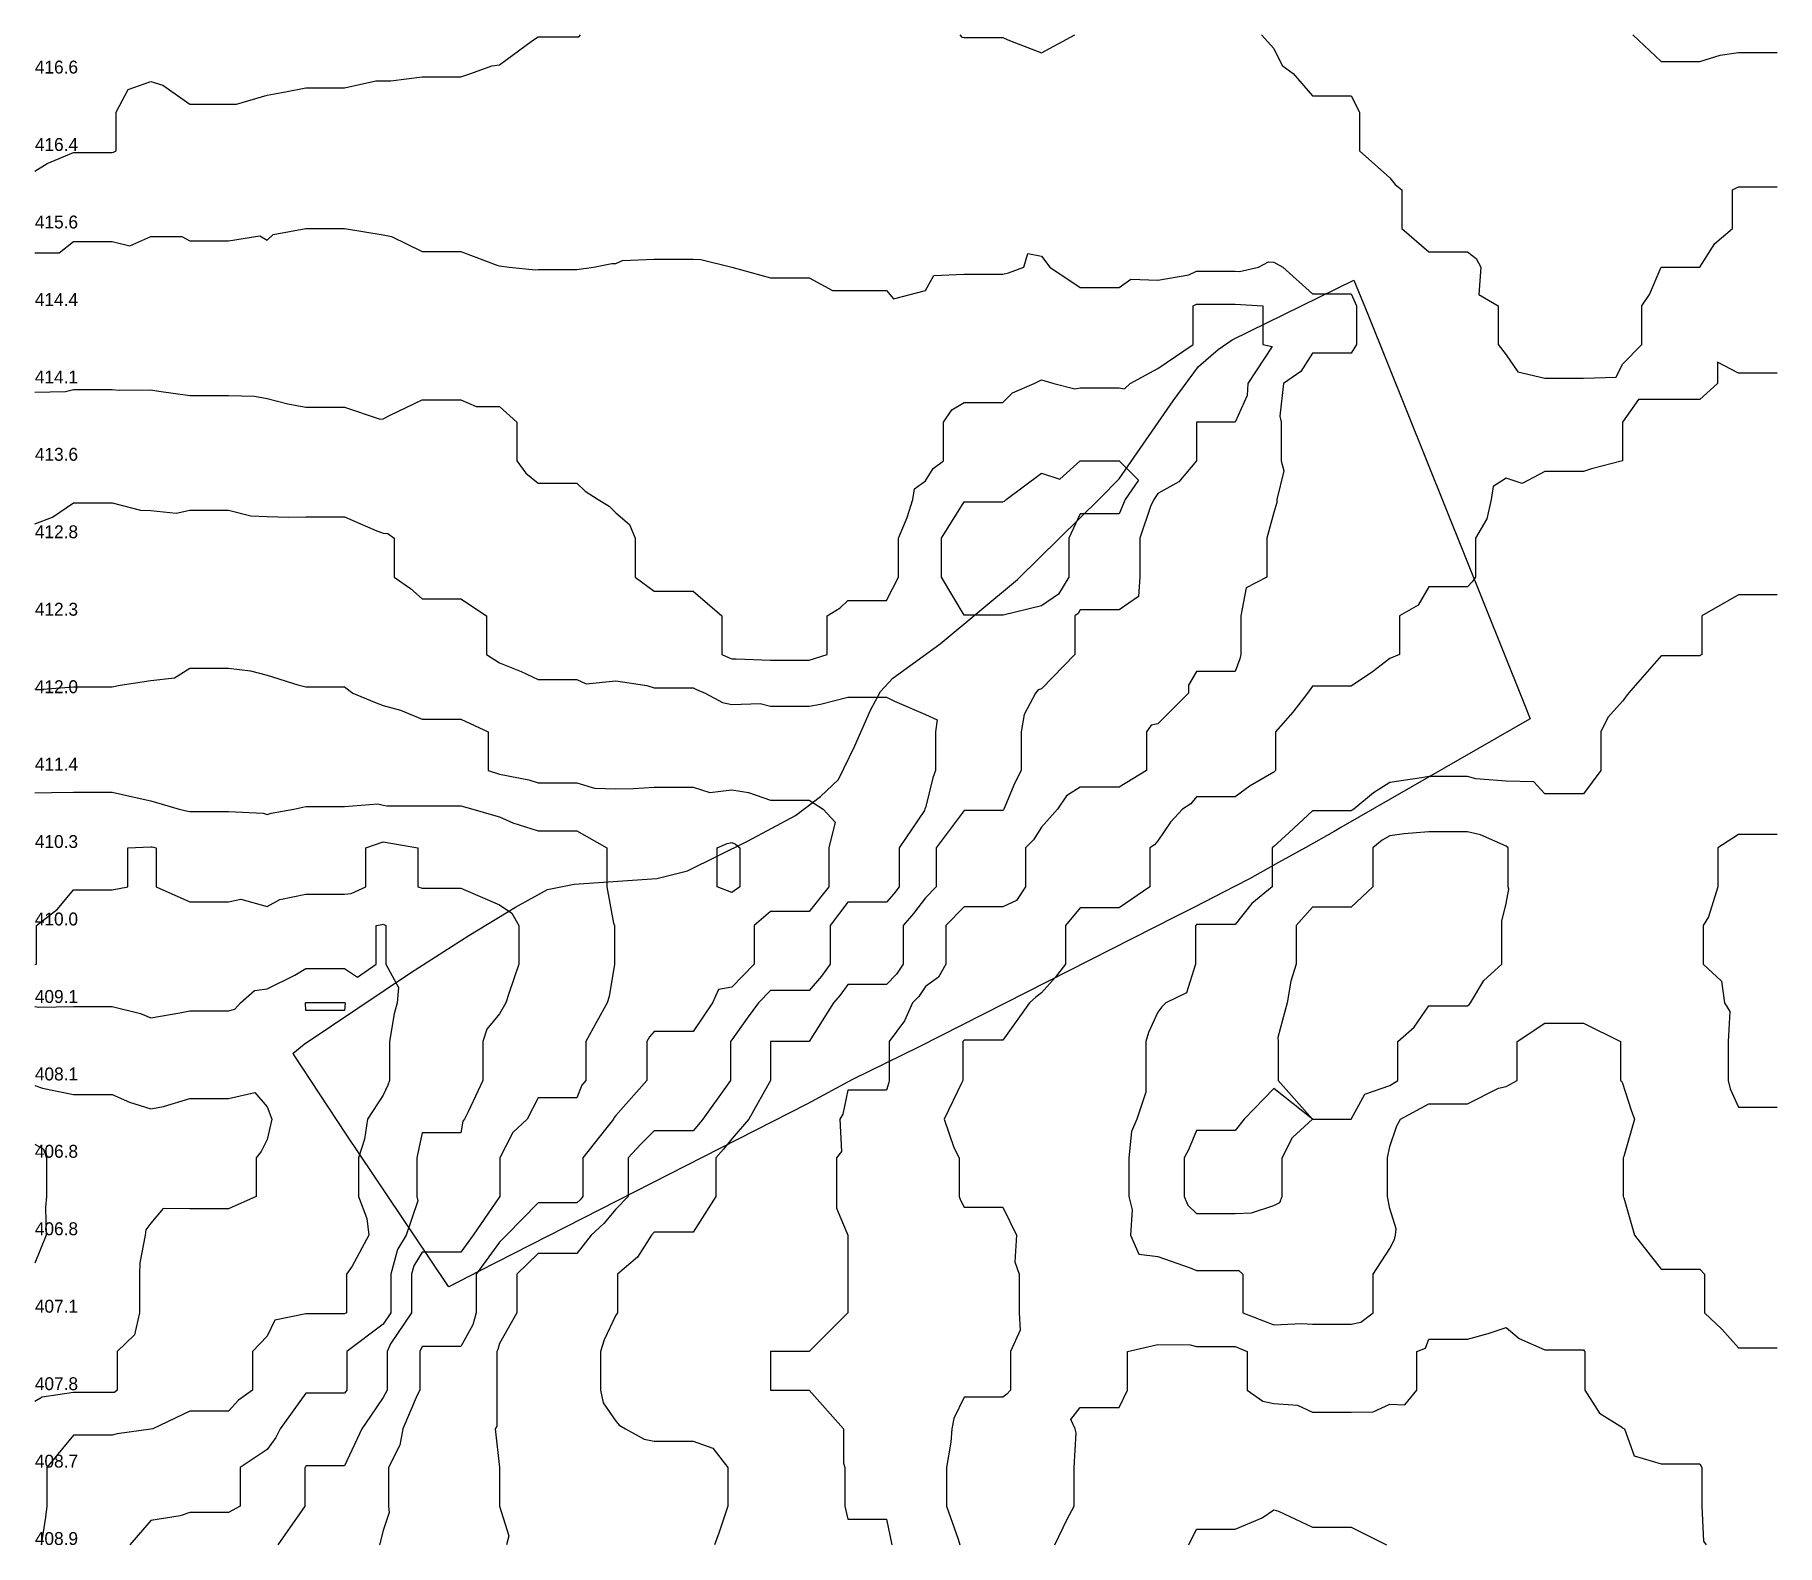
# Model space of a CAD drawing. Extents: x 0 to 135, y 0 to 117.
import ezdxf

# ---------------------------------------------------------------- set-up
doc = ezdxf.new("R2010")
doc.units = 0
for name, color, linetype in [('CONTOURS_MAJEURES', 3, 'CONTINUOUS'), ('CONTOURS_MINEURES', 8, 'CONTINUOUS'), ('PARCELLE', 4, 'CONTINUOUS'), ('POINTS_COTES', 7, 'CONTINUOUS')]:
    doc.layers.add(name, color=color, linetype=linetype)

msp = doc.modelspace()

# ---------------------------------------------------------------- linework, layer by layer
at = {"layer": 'CONTOURS_MAJEURES'}
for points in [[(0, 100.109), (1.891, 100.109), (2.996, 101.001), (5.001, 101.001), (6.003, 101.001), (7.358, 100.645), (8.999, 101.38), (11.383, 101.38), (12.005, 101.054), (12.951, 101.054), (15.001, 101.054), (17.435, 101.438), (17.997, 101.101), (18.472, 101.527), (21.004, 102), (23.999, 102), (26.995, 101.5), (27.628, 101.369), (30.002, 100.218), (31.216, 100.218), (32.998, 100.218), (35.874, 99.134), (36.004, 99.104), (36.753, 99.004), (38.781, 98.784), (39, 98.812), (39.191, 98.812), (41.996, 98.812), (43.285, 99.004), (44.716, 99.289), (45.003, 99.289), (45.524, 99.525), (47.998, 99.628), (50.379, 99.628), (51.005, 99.628), (51.604, 99.603), (54.001, 99.004), (56.997, 98.184), (57.817, 98.184), (60.003, 98.184), (61.801, 97.2), (62.999, 97.2), (64.198, 97.2), (65.995, 97.2), (66.542, 96.544), (69.002, 97.2), (69.659, 98.344), (71.998, 98.464), (72.537, 98.464), (75.004, 98.464), (75.432, 98.575), (76.617, 99.004), (76.943, 100.061), (78, 99.86), (78.642, 99.004), (80.996, 97.429), (82.427, 97.429), (84.002, 97.429), (84.931, 98.072), (86.998, 97.988), (89.413, 98.413), (90.005, 98.696), (92.693, 98.696), (93.001, 98.696), (93.327, 98.676), (94.798, 99.004), (95.597, 99.403), (95.997, 99.397), (96.704, 99.004), (99.003, 96.947), (99.949, 96.947), (101.999, 96.947), (102.398, 95.997), (102.398, 93.401), (102.398, 93.002), (101.999, 92.346), (99.657, 92.346), (99.003, 92.346), (98.086, 90.912), (96.735, 89.995), (96.468, 87.469), (96.569, 86.999), (96.569, 84.574), (96.569, 84.004), (96.772, 83.228), (96.237, 80.997), (96.228, 80.767), (95.997, 79.999), (95.452, 78.001), (95.452, 77.455), (95.452, 74.995), (93.843, 74.152), (93.444, 71.999), (93.444, 69.447), (93.444, 69.003), (93.353, 68.65), (93.001, 67.667), (91.669, 67.667), (90.005, 67.667), (89.378, 66.623), (89.378, 65.997), (86.998, 63.625), (86.49, 63.509), (86.142, 63.001), (86.142, 62.142), (86.142, 59.994), (84.002, 58.703), (82.706, 58.703), (80.996, 58.703), (79.944, 58.051), (79.23, 56.999), (78, 55.621), (77.373, 54.63), (76.755, 54.003), (76.755, 52.754), (76.755, 50.997), (76.068, 49.933), (75.004, 49.437), (73.563, 49.437), (71.998, 49.437), (70.581, 48.001), (70.581, 46.584), (70.581, 45.005), (70.018, 43.986), (69.002, 43.281), (68.501, 42.5), (68.011, 41.999), (67.381, 40.618), (66.198, 39.003), (66.198, 36.199), (66.198, 35.996), (66.166, 35.826), (65.995, 35.247), (63.748, 35.247), (62.999, 35.247), (62.608, 33.391), (62.366, 33.001), (62.507, 30.497), (62.109, 30.005), (62.109, 29.111), (62.109, 26.998), (62.109, 26.108), (62.999, 24.003), (62.999, 20.996), (62.999, 18), (60.003, 15.005), (56.997, 15.005), (56.997, 11.998), (60.003, 11.998), (62.666, 9.002), (62.666, 6.33), (62.76, 5.996), (62.76, 5.756), (62.76, 3), (62.999, 2.002), (64.996, 2.002), (65.995, 2.002), (66.41, 0.004)], [(0, 44.973), (0.125, 45.005), (0.125, 45.13), (0.125, 48.001), (1.744, 49.254), (2.996, 50.757), (5.762, 50.757), (6.003, 50.757), (7.201, 50.997), (7.201, 52.801), (7.201, 54.003), (8.999, 54.103), (9.082, 54.086), (9.391, 54.003), (9.391, 51.389), (9.391, 50.997), (12.005, 49.822), (13.826, 49.822), (15.001, 49.822), (15.968, 50.03), (17.997, 49.481), (18.992, 50.006), (21.004, 50.414), (23.417, 50.414), (23.999, 50.414), (24.507, 50.489), (25.655, 50.997), (25.655, 52.658), (25.655, 54.003), (26.995, 54.47), (29.685, 54.003), (29.685, 51.313), (29.685, 50.997), (30.002, 50.9), (32.901, 50.9), (32.998, 50.9), (33.18, 50.815), (36.004, 49.602), (36.962, 48.958), (37.502, 48.001), (37.502, 46.503), (37.502, 45.005), (36.735, 42.732), (36.504, 41.999), (36.004, 41.166), (35.027, 39.977), (34.701, 39.003), (34.701, 37.7), (34.701, 35.996), (33.562, 33.562), (33.293, 33.001), (33.17, 32.829), (32.998, 31.943), (31.059, 31.943), (30.002, 31.943), (29.603, 30.005), (29.603, 27.397), (29.603, 26.998), (29.668, 26.665), (28.771, 24.003), (28.102, 22.896), (27.587, 20.996), (27.587, 18.59), (27.587, 18), (26.995, 17.114), (24.161, 15.005), (24.161, 14.843), (24.161, 11.998), (24.095, 11.903), (23.999, 11.76), (23.762, 11.76), (21.004, 11.76), (18.999, 9.002), (18.663, 8.337), (17.997, 7.388), (15.917, 5.996), (15.917, 5.08), (15.917, 3), (15.001, 2.529), (12.476, 2.529), (12.005, 2.529), (11.254, 2.251), (8.999, 1.905), (7.351, 0.004)], [(89.403, 0.004), (90.005, 1.238), (91.767, 1.238), (93.001, 1.238), (95.098, 2.101), (95.997, 2.728), (96.372, 2.626), (99.003, 1.372), (100.371, 1.372), (101.999, 1.372), (104.734, 0.004)]]:
    msp.add_lwpolyline(points, dxfattribs=at)
at = {"layer": 'CONTOURS_MINEURES'}
for points in [[(0, 106.437), (0.957, 107.042), (2.996, 107.895), (5.896, 107.895), (6.003, 107.895), (6.096, 107.909), (6.302, 108.002), (6.302, 108.302), (6.302, 110.998), (7.24, 112.762), (8.999, 113.385), (9.914, 113.089), (12.005, 111.631), (14.37, 111.631), (15.001, 111.631), (15.632, 111.631), (17.997, 112.318), (19.417, 112.584), (21.004, 112.898), (22.897, 112.898), (23.999, 112.898), (26.418, 113.425), (26.995, 113.438), (27.575, 113.425), (30.002, 113.757), (30.248, 113.757), (32.998, 113.757), (33.782, 114.004), (35.41, 114.596), (36.004, 114.683), (38.551, 116.551), (39, 116.839), (39.161, 116.839), (41.996, 116.839), (42.157, 116.839), (42.269, 117)], [(71.665, 117), (71.816, 116.818), (71.998, 116.807), (72.191, 116.807), (75.004, 116.807), (75.379, 116.626), (78, 115.617), (80.568, 117)], [(95.05, 117), (95.997, 115.943), (96.633, 114.638), (97.5, 114.004), (99.003, 112.264), (100.264, 112.264), (101.999, 112.264), (102.647, 110.998), (102.647, 108.65), (102.647, 108.002), (104.995, 105.926), (105.406, 105.407), (105.925, 104.995), (105.925, 104.068), (105.925, 102), (108.001, 100.19), (109.187, 100.19), (110.997, 100.19), (111.677, 99.682), (112.036, 99.004), (111.882, 96.882), (113.371, 95.997), (113.371, 93.632), (113.371, 93.002), (114.004, 92.2), (114.894, 90.889), (117, 90.396), (117.399, 90.396), (119.996, 90.396), (122.517, 90.48), (123.002, 91.498), (124.5, 93.002), (124.5, 94.5), (124.5, 95.997), (125.117, 96.882), (125.998, 99.004), (129.005, 99.004), (130.174, 100.831), (131.527, 102), (131.527, 104.522), (131.527, 104.995), (132, 105.227), (134.766, 105.227), (134.996, 105.227)], [(123.812, 117), (125.998, 114.926), (126.923, 114.926), (129.005, 114.926), (130.591, 115.414), (132, 115.638), (133.634, 115.638), (134.996, 115.638)], [(0, 100.109), (1.891, 100.109), (2.996, 101.001), (5.001, 101.001), (6.003, 101.001), (7.358, 100.645), (8.999, 101.38), (11.383, 101.38), (12.005, 101.054), (12.951, 101.054), (15.001, 101.054), (17.435, 101.438), (17.997, 101.101), (18.472, 101.527), (21.004, 102), (23.999, 102), (26.995, 101.5), (27.628, 101.369), (30.002, 100.218), (31.216, 100.218), (32.998, 100.218), (35.874, 99.134), (36.004, 99.104), (36.753, 99.004), (38.781, 98.784), (39, 98.812), (39.191, 98.812), (41.996, 98.812), (43.285, 99.004), (44.716, 99.289), (45.003, 99.289), (45.524, 99.525), (47.998, 99.628), (50.379, 99.628), (51.005, 99.628), (51.604, 99.603), (54.001, 99.004), (56.997, 98.184), (57.817, 98.184), (60.003, 98.184), (61.801, 97.2), (62.999, 97.2), (64.198, 97.2), (65.995, 97.2), (66.542, 96.544), (69.002, 97.2), (69.659, 98.344), (71.998, 98.464), (72.537, 98.464), (75.004, 98.464), (75.432, 98.575), (76.617, 99.004), (76.943, 100.061), (78, 99.86), (78.642, 99.004), (80.996, 97.429), (82.427, 97.429), (84.002, 97.429), (84.931, 98.072), (86.998, 97.988), (89.413, 98.413), (90.005, 98.696), (92.693, 98.696), (93.001, 98.696), (93.327, 98.676), (94.798, 99.004), (95.597, 99.403), (95.997, 99.397), (96.704, 99.004), (99.003, 96.947), (99.949, 96.947), (101.999, 96.947), (102.398, 95.997), (102.398, 93.401), (102.398, 93.002), (101.999, 92.346), (99.657, 92.346), (99.003, 92.346), (98.086, 90.912), (96.735, 89.995), (96.468, 87.469), (96.569, 86.999), (96.569, 84.574), (96.569, 84.004), (96.772, 83.228), (96.237, 80.997), (96.228, 80.767), (95.997, 79.999), (95.452, 78.001), (95.452, 77.455), (95.452, 74.995), (93.843, 74.152), (93.444, 71.999), (93.444, 69.447), (93.444, 69.003), (93.353, 68.65), (93.001, 67.667), (91.669, 67.667), (90.005, 67.667), (89.378, 66.623), (89.378, 65.997), (86.998, 63.625), (86.49, 63.509), (86.142, 63.001), (86.142, 62.142), (86.142, 59.994), (84.002, 58.703), (82.706, 58.703), (80.996, 58.703), (79.944, 58.051), (79.23, 56.999), (78, 55.621), (77.373, 54.63), (76.755, 54.003), (76.755, 52.754), (76.755, 50.997), (76.068, 49.933), (75.004, 49.437), (73.563, 49.437), (71.998, 49.437), (70.581, 48.001), (70.581, 46.584), (70.581, 45.005), (70.018, 43.986), (69.002, 43.281), (68.501, 42.5), (68.011, 41.999), (67.381, 40.618), (66.198, 39.003), (66.198, 36.199), (66.198, 35.996), (66.166, 35.826), (65.995, 35.247), (63.748, 35.247), (62.999, 35.247), (62.608, 33.391), (62.366, 33.001), (62.507, 30.497), (62.109, 30.005), (62.109, 29.111), (62.109, 26.998), (62.109, 26.108), (62.999, 24.003), (62.999, 20.996), (62.999, 18), (60.003, 15.005), (56.997, 15.005), (56.997, 11.998), (60.003, 11.998), (62.666, 9.002), (62.666, 6.33), (62.76, 5.996), (62.76, 5.756), (62.76, 3), (62.999, 2.002), (64.996, 2.002), (65.995, 2.002), (66.41, 0.004)], [(0, 89.323), (2.372, 89.371), (2.996, 89.512), (3.481, 89.512), (6.003, 89.512), (6.538, 89.46), (8.999, 89.505), (9.614, 89.382), (12.005, 89.055), (12.945, 89.055), (15.001, 89.055), (17.018, 89.016), (17.997, 88.838), (19.594, 88.404), (21.004, 88.152), (22.156, 88.152), (23.999, 88.152), (26.765, 87.23), (26.995, 87.26), (27.542, 87.544), (30.002, 88.711), (31.286, 88.711), (32.998, 88.711), (34.2, 88.198), (36.004, 88.198), (37.336, 86.999), (37.336, 85.335), (37.336, 84.004), (38.044, 83.044), (39, 82.269), (40.729, 82.269), (41.996, 82.269), (42.645, 81.646), (43.65, 80.997), (44.492, 80.488), (45.003, 79.96), (46.064, 79.062), (46.501, 78.001), (46.501, 76.498), (46.501, 74.995), (47.998, 73.888), (49.894, 73.888), (51.005, 73.888), (53.233, 71.999), (53.233, 71.231), (53.233, 69.003), (53.753, 68.755), (54.001, 68.654), (54.338, 68.666), (56.997, 68.551), (57.449, 68.551), (60.003, 68.551), (61.401, 69.003), (61.401, 70.401), (61.401, 71.999), (62.385, 72.614), (62.999, 73.168), (64.168, 73.168), (65.995, 73.168), (66.912, 74.995), (66.912, 77.085), (66.912, 78.001), (67.594, 79.595), (68.029, 80.997), (68.164, 81.834), (69.002, 82.435), (69.601, 83.402), (70.411, 84.004), (70.411, 85.413), (70.411, 86.999), (71.057, 87.94), (71.998, 88.525), (73.529, 88.525), (75.004, 88.525), (75.739, 89.26), (77.438, 89.995), (78, 90.277), (78.946, 89.995), (80.577, 89.576), (80.996, 89.65), (83.656, 89.65), (84.002, 89.65), (84.43, 89.567), (84.868, 89.995), (86.998, 91.154), (89.736, 93.002), (89.736, 93.269), (89.736, 95.997), (90.005, 96.126), (90.133, 96.126), (93.001, 96.126), (95.141, 95.997), (95.141, 93.858), (95.141, 93.002), (95.86, 92.865), (93.984, 89.995), (93.94, 89.056), (93.001, 86.999), (90.005, 86.999), (90.005, 84.004), (88.627, 82.375), (86.998, 81.455), (86.69, 80.997), (86.454, 80.452), (85.616, 78.001), (85.616, 76.382), (85.616, 74.995), (85.512, 73.485), (84.002, 72.444), (83.555, 72.444), (80.996, 72.444), (80.83, 72.165), (80.589, 71.999), (80.589, 69.41), (80.589, 69.003), (78, 66.339), (77.75, 66.247), (77.527, 65.997), (76.657, 64.344), (76.421, 63.001), (76.421, 61.417), (76.421, 59.994), (75.94, 59.058), (75.08, 56.999), (75.051, 56.952), (75.004, 56.905), (72.091, 56.905), (71.998, 56.905), (69.838, 54.003), (69.838, 51.836), (69.838, 50.997), (69.002, 50.151), (68.071, 48.928), (67.271, 48.001), (67.271, 46.277), (67.271, 45.005), (66.773, 44.228), (65.995, 43.432), (64.427, 43.432), (62.999, 43.432), (62.4, 42.6), (61.893, 41.999), (60.003, 39.003), (56.997, 39.003), (56.997, 35.996), (55.328, 33.001), (54.001, 31.481), (53.348, 30.658), (52.774, 30.005), (52.774, 28.23), (52.774, 26.998), (51.005, 24.229), (50.778, 24.229), (47.998, 24.229), (47.777, 24.003), (46.686, 22.314), (45.149, 20.996), (45.149, 20.85), (45.149, 18), (45.003, 17.801), (44.116, 15.888), (43.817, 15.005), (43.817, 13.819), (43.817, 11.998), (44.024, 11.023), (45.003, 9.602), (45.286, 9.286), (45.752, 9.002), (47.212, 8.213), (47.998, 8.046), (48.955, 8.046), (51.005, 8.046), (52.52, 7.516), (53.701, 5.996), (53.701, 3.3), (53.701, 3), (53.017, 0.988), (52.656, 0.004)], [(134.996, 90.779), (132.782, 90.779), (132, 90.779), (130.366, 91.635), (130.366, 89.995), (129.005, 88.747), (127.752, 88.747), (125.998, 88.747), (124.25, 88.747), (123.002, 86.999), (123.002, 84.004), (120.615, 83.385), (119.996, 83.162), (119.157, 83.162), (117, 83.162), (115.252, 82.25), (114.004, 82.667), (113.002, 81.999), (112.847, 80.997), (112.501, 79.499), (111.624, 78.001), (111.624, 77.375), (111.624, 74.995), (111.373, 74.62), (110.997, 74.246), (108.75, 74.246), (108.001, 74.246), (107.181, 72.816), (105.746, 71.999), (105.746, 71.25), (105.746, 69.003), (104.995, 68.677), (103.633, 67.637), (101.999, 66.527), (101.47, 66.527), (99.003, 66.527), (98.611, 65.997), (97.463, 64.536), (96.133, 63.001), (96.133, 60.131), (96.133, 59.994), (96.057, 59.934), (95.997, 59.875), (94.176, 58.819), (93.001, 57.976), (90.982, 57.976), (90.005, 57.976), (89.575, 57.427), (88.931, 56.999), (87.988, 56.012), (86.998, 54.548), (86.752, 54.249), (86.378, 54.003), (86.378, 51.619), (86.378, 50.997), (84.002, 49.356), (82.642, 49.356), (80.996, 49.356), (79.857, 48.001), (79.857, 46.144), (79.857, 45.005), (79.043, 43.958), (78, 42.786), (77.566, 42.434), (77.058, 41.999), (75.004, 39.123), (74.884, 39.123), (71.998, 39.123), (71.904, 39.003), (71.904, 36.09), (71.904, 35.996), (71.831, 35.83), (70.457, 33.001), (71.216, 30.786), (71.623, 30.005), (71.623, 27.374), (71.623, 26.998), (71.725, 26.726), (71.998, 26.181), (72.817, 26.181), (75.004, 26.181), (76.069, 24.003), (75.931, 21.927), (76.26, 20.996), (76.26, 19.257), (76.26, 18), (76.347, 16.657), (75.603, 15.005), (75.603, 14.403), (75.603, 11.998), (75.319, 11.683), (75.004, 11.453), (72.544, 11.453), (71.998, 11.453), (71.193, 9.807), (71.051, 9.002), (70.96, 7.962), (70.645, 5.996), (70.645, 4.353), (70.645, 3), (71.548, 0.454), (71.677, 0.004)], [(80.996, 79.88), (80.109, 78.001), (80.109, 75.885), (80.109, 74.995), (79.325, 73.67), (78, 72.761), (75.038, 72.033), (75.004, 72.047), (72.046, 72.047), (71.998, 72.047), (70.24, 74.995), (70.24, 76.238), (70.24, 78.001), (71.998, 80.813), (72.183, 80.813), (75.004, 80.813), (75.134, 80.867), (75.259, 80.997), (78, 83.049), (79.427, 82.572), (80.996, 84.004), (84.002, 84.004), (85.5, 82.5), (84.487, 80.997), (84.002, 79.88), (82.117, 79.88), (80.996, 79.88)], [(0, 79.116), (1.371, 79.626), (2.996, 80.74), (5.745, 80.74), (6.003, 80.74), (8.182, 80.18), (8.999, 80.161), (10.94, 79.936), (12.005, 80.162), (12.84, 80.162), (15.001, 80.162), (16.736, 79.736), (17.997, 79.684), (19.641, 79.639), (21.004, 79.657), (22.344, 79.657), (23.999, 79.657), (26.368, 78.628), (26.995, 78.392), (27.361, 78.366), (27.841, 78.001), (27.841, 77.156), (27.841, 74.995), (29.104, 74.1), (30.002, 73.314), (31.683, 73.314), (32.998, 73.314), (35.002, 71.999), (35.002, 71.001), (35.002, 69.003), (36.004, 68.359), (37.68, 67.679), (39, 67.049), (40.948, 67.049), (41.996, 67.049), (42.709, 66.71), (45.003, 66.953), (47.41, 66.587), (47.998, 66.4), (48.402, 66.4), (51.005, 66.4), (51.277, 66.27), (51.947, 65.997), (53.275, 65.271), (54.001, 65.109), (56.19, 65.19), (56.997, 64.998), (59.001, 64.998), (60.003, 64.998), (60.865, 65.135), (62.999, 65.687), (65.685, 65.687), (65.995, 65.687), (66.617, 65.377), (69.002, 64.352), (69.92, 63.92), (69.785, 63.001), (69.785, 60.78), (69.785, 59.994), (69.571, 59.425), (69.002, 57.124), (68.945, 57.055), (68.958, 56.999), (68.92, 56.918), (66.961, 54.003), (66.961, 51.963), (66.961, 50.997), (66.544, 50.449), (65.995, 49.811), (64.81, 49.811), (62.999, 49.811), (61.615, 48.001), (61.615, 46.39), (61.615, 45.005), (60.939, 44.067), (60.003, 42.958), (59.044, 42.958), (56.997, 42.958), (56.061, 41.999), (55.192, 40.808), (54.001, 39.133), (53.902, 39.003), (53.902, 36.095), (53.902, 35.996), (53.641, 35.637), (51.763, 33.001), (51.428, 32.578), (51.005, 32.098), (50.099, 32.098), (47.998, 32.098), (46.952, 31.051), (45.961, 30.005), (45.961, 27.96), (45.961, 26.998), (45.003, 26.027), (44.086, 24.916), (43.1, 24.003), (41.996, 22.596), (40.401, 22.596), (39, 22.596), (37.352, 20.996), (37.352, 19.648), (37.352, 18), (36.004, 15.621), (35.869, 15.139), (35.794, 15.005), (35.794, 14.794), (35.794, 11.998), (35.794, 9.212), (35.654, 9.002), (36.004, 5.996), (36.004, 3), (36.723, 0.723), (36.549, 0.004)], [(134.996, 73.625), (133.37, 73.625), (132, 73.625), (129.154, 71.999), (129.154, 71.849), (129.154, 69.003), (129.066, 68.942), (129.005, 68.896), (126.105, 68.896), (125.998, 68.896), (123.47, 65.997), (123.002, 65.373), (121.882, 64.117), (121.322, 63.001), (121.322, 61.321), (121.322, 59.994), (119.996, 58.197), (118.797, 58.197), (117, 58.197), (116.135, 59.13), (114.004, 59.172), (111.637, 59.357), (110.997, 59.534), (108.462, 59.534), (108.001, 59.534), (107.434, 59.429), (104.995, 59.076), (103.719, 58.274), (102.194, 56.999), (102.069, 56.929), (101.999, 56.87), (101.871, 56.87), (99.003, 56.87), (97.199, 55.201), (95.997, 54.114), (95.869, 54.003), (95.869, 53.875), (95.869, 50.997), (94.297, 49.7), (93.001, 48.066), (90.07, 48.066), (90.005, 48.066), (89.973, 48.032), (89.936, 48.001), (89.936, 47.933), (89.936, 45.005), (89.227, 42.776), (87.631, 41.999), (87.315, 41.683), (86.998, 41.294), (86.29, 39.711), (86.071, 39.003), (86.071, 36.927), (86.071, 35.996), (86.092, 35.091), (85.385, 33.001), (84.958, 32.045), (84.769, 30.005), (84.769, 27.767), (84.769, 26.998), (85.032, 25.969), (84.901, 24.003), (85.535, 22.534), (86.998, 22.341), (89.524, 21.477), (90.005, 21.276), (92.722, 21.276), (93.001, 21.276), (93.283, 21.279), (93.585, 20.996), (93.585, 20.411), (93.585, 18), (95.997, 17.05), (98.175, 17.175), (99.003, 17.112), (101.11, 17.112), (101.999, 17.112), (102.728, 17.272), (103.684, 18), (103.684, 19.685), (103.684, 20.996), (104.995, 22.969), (105.339, 23.658), (105.413, 24.003), (105.481, 24.487), (104.995, 26.062), (104.808, 26.998), (104.808, 27.186), (104.808, 30.005), (104.995, 30.886), (105.518, 32.48), (105.815, 33.001), (108.001, 34.17), (109.828, 34.17), (110.997, 34.17), (113.402, 35.397), (114.004, 35.526), (114.86, 35.996), (114.86, 38.144), (114.86, 39.003), (117, 40.429), (118.426, 40.429), (119.996, 40.429), (122.859, 39.003), (122.859, 38.86), (122.859, 35.996), (122.934, 35.928), (123.002, 35.782), (123.685, 33.684), (123.952, 33.001), (123.105, 30.108), (123.069, 30.005), (123.069, 27.065), (123.069, 26.998), (123.105, 26.895), (123.952, 24.003), (125.998, 21.372), (126.374, 21.372), (129.005, 21.372), (129.357, 20.996), (129.357, 18.353), (129.357, 18), (130.716, 16.716), (132, 15.277), (134.724, 15.277), (134.996, 15.277)], [(0, 66.34), (0.273, 66.27), (2.996, 66.498), (5.502, 66.498), (6.003, 66.498), (6.617, 66.614), (8.999, 66.977), (10.826, 67.176), (12.005, 67.937), (13.938, 67.937), (15.001, 67.937), (16.713, 67.715), (17.997, 67.393), (20.371, 66.63), (21.004, 66.498), (21.503, 66.498), (23.999, 66.498), (24.63, 65.997), (26.304, 65.305), (26.995, 65.041), (28.322, 64.675), (30.002, 63.982), (30.983, 63.982), (32.998, 63.982), (35.114, 63.001), (35.114, 62.11), (35.114, 59.994), (36.004, 59.728), (38.279, 59.273), (39, 59.056), (39.939, 59.056), (41.996, 59.056), (43.367, 58.628), (45.003, 58.573), (46.378, 58.619), (47.998, 58.703), (49.709, 58.703), (51.005, 58.703), (52.306, 58.3), (54.001, 58.514), (55.293, 58.291), (56.997, 57.708), (57.709, 57.708), (60.003, 57.708), (61.082, 56.999), (62.011, 56.011), (61.513, 54.003), (61.513, 52.512), (61.513, 50.997), (60.003, 49.069), (58.932, 49.069), (56.997, 49.069), (55.728, 48.001), (55.728, 46.732), (55.728, 45.005), (54.001, 43.23), (52.972, 43.031), (52.503, 41.999), (51.005, 39.784), (48.783, 39.784), (47.998, 39.784), (47.632, 39.37), (47.409, 39.003), (47.409, 36.588), (47.409, 35.996), (45.003, 33.278), (44.877, 33.125), (44.83, 33.001), (44.211, 32.212), (42.464, 30.005), (42.464, 27.466), (42.464, 26.998), (42.253, 26.743), (41.996, 26.505), (39.494, 26.505), (39, 26.505), (37.764, 25.239), (36.555, 24.003), (36.004, 23.462), (34.969, 22.031), (34.205, 20.996), (34.205, 19.203), (34.205, 18), (33.942, 17.059), (32.998, 15.379), (30.376, 15.379), (30.002, 15.379), (29.825, 15.005), (29.825, 12.175), (29.825, 11.998), (29.619, 11.617), (28.514, 9.002), (28.272, 7.725), (27.396, 5.996), (27.396, 3.399), (27.396, 3), (27.465, 2.532), (26.995, 1.128), (26.705, 0.004)], [(0, 58.276), (1.299, 58.297), (2.996, 58.325), (4.672, 58.325), (6.003, 58.325), (8.17, 57.827), (8.999, 57.659), (11.17, 56.999), (11.866, 56.86), (12.005, 56.823), (12.182, 56.823), (15.001, 56.823), (17.694, 56.696), (17.997, 56.59), (18.305, 56.692), (20.079, 56.999), (21.004, 57.221), (23.778, 57.221), (23.999, 57.221), (26.582, 57.412), (26.995, 57.314), (27.266, 57.268), (30.002, 57.268), (32.728, 57.268), (32.998, 57.268), (33.923, 56.999), (35.538, 56.534), (36.004, 56.406), (37.041, 55.962), (39, 55.326), (40.673, 55.326), (41.996, 55.326), (44.319, 54.003), (44.319, 53.32), (44.319, 50.997), (44.836, 48.167), (44.918, 48.001), (44.918, 47.917), (44.918, 45.005), (44.495, 42.506), (44.345, 41.999), (43.551, 40.552), (42.679, 39.003), (42.679, 38.32), (42.679, 35.996), (42.372, 35.622), (41.996, 34.635), (40.362, 34.635), (39, 34.635), (38.144, 33.001), (37.033, 31.972), (36.039, 30.005), (36.039, 27.033), (36.039, 26.998), (36.022, 26.981), (36.004, 26.963), (33.951, 24.003), (33.551, 23.45), (32.998, 22.7), (31.7, 22.7), (30.002, 22.7), (29.36, 21.638), (29.186, 20.996), (29.186, 20.183), (29.186, 18), (27.568, 15.575), (27.299, 15.005), (27.299, 14.702), (27.299, 11.998), (26.995, 11.436), (26.003, 9.995), (25.338, 9.002), (23.999, 6.132), (23.863, 6.132), (21.004, 6.132), (20.958, 6.042), (20.926, 5.996), (20.926, 3.078), (20.926, 3), (20.687, 2.685), (18.835, 0.004)], [(0, 44.973), (0.125, 45.005), (0.125, 45.13), (0.125, 48.001), (1.744, 49.254), (2.996, 50.757), (5.762, 50.757), (6.003, 50.757), (7.201, 50.997), (7.201, 52.801), (7.201, 54.003), (8.999, 54.103), (9.082, 54.086), (9.391, 54.003), (9.391, 51.389), (9.391, 50.997), (12.005, 49.822), (13.826, 49.822), (15.001, 49.822), (15.968, 50.03), (17.997, 49.481), (18.992, 50.006), (21.004, 50.414), (23.417, 50.414), (23.999, 50.414), (24.507, 50.489), (25.655, 50.997), (25.655, 52.658), (25.655, 54.003), (26.995, 54.47), (29.685, 54.003), (29.685, 51.313), (29.685, 50.997), (30.002, 50.9), (32.901, 50.9), (32.998, 50.9), (33.18, 50.815), (36.004, 49.602), (36.962, 48.958), (37.502, 48.001), (37.502, 46.503), (37.502, 45.005), (36.735, 42.732), (36.504, 41.999), (36.004, 41.166), (35.027, 39.977), (34.701, 39.003), (34.701, 37.7), (34.701, 35.996), (33.562, 33.562), (33.293, 33.001), (33.17, 32.829), (32.998, 31.943), (31.059, 31.943), (30.002, 31.943), (29.603, 30.005), (29.603, 27.397), (29.603, 26.998), (29.668, 26.665), (28.771, 24.003), (28.102, 22.896), (27.587, 20.996), (27.587, 18.59), (27.587, 18), (26.995, 17.114), (24.161, 15.005), (24.161, 14.843), (24.161, 11.998), (24.095, 11.903), (23.999, 11.76), (23.762, 11.76), (21.004, 11.76), (18.999, 9.002), (18.663, 8.337), (17.997, 7.388), (15.917, 5.996), (15.917, 5.08), (15.917, 3), (15.001, 2.529), (12.476, 2.529), (12.005, 2.529), (11.254, 2.251), (8.999, 1.905), (7.351, 0.004)], [(54.614, 54.003), (54.614, 53.388), (54.614, 50.997), (54.001, 50.547), (52.877, 50.997), (52.877, 52.876), (52.877, 54.003), (53.646, 54.358), (54.001, 54.418), (54.297, 54.299), (54.614, 54.003)], [(101.999, 49.427), (100.43, 49.427), (99.003, 49.427), (97.733, 48.001), (97.733, 46.271), (97.733, 45.005), (97.308, 43.694), (97.036, 41.999), (96.302, 39.308), (96.331, 39.003), (96.331, 36.33), (96.331, 35.996), (99.003, 33.001), (95.997, 35.376), (93.7, 33.001), (93.001, 32.127), (92.127, 32.127), (90.005, 32.127), (89.381, 30.626), (89.04, 30.005), (89.04, 29.041), (89.04, 26.998), (89.323, 26.319), (90.005, 25.692), (91.695, 25.692), (93.001, 25.692), (94.274, 25.725), (95.997, 26.299), (96.464, 26.532), (96.654, 26.998), (96.654, 27.656), (96.654, 30.005), (97.437, 31.565), (99.003, 33.001), (101.999, 33.001), (103.056, 34.939), (104.995, 35.611), (105.615, 35.996), (105.615, 36.617), (105.615, 39.003), (106.871, 40.129), (108.001, 41.777), (110.775, 41.777), (110.997, 41.777), (111.123, 41.874), (111.248, 41.999), (112.263, 43.739), (113.67, 45.005), (113.67, 47.668), (113.67, 48.001), (113.67, 48.334), (114.004, 49.713), (114.195, 50.805), (114.159, 50.997), (114.159, 53.848), (114.159, 54.003), (114.004, 54.139), (112.01, 55.012), (110.997, 55.248), (109.752, 55.248), (108.001, 55.248), (106.096, 55.1), (104.995, 54.942), (104.391, 54.607), (103.675, 54.003), (103.675, 52.678), (103.675, 50.997), (101.999, 49.427)], [(134.996, 55.052), (133.049, 55.052), (132, 55.052), (130.387, 54.003), (130.387, 52.616), (130.387, 50.997), (129.67, 48.667), (129.254, 48.001), (129.254, 47.751), (129.254, 45.005), (130.682, 43.682), (130.911, 41.999), (131.335, 41.333), (131.212, 39.003), (131.212, 36.787), (131.212, 35.996), (131.349, 35.345), (132, 33.93), (134.067, 33.93), (134.996, 33.93)], [(0, 41.723), (0.321, 41.678), (2.996, 41.71), (3.286, 41.71), (6.003, 41.71), (8.184, 41.184), (8.999, 40.834), (11.241, 41.237), (12.005, 41.383), (12.621, 41.383), (15.001, 41.383), (15.484, 41.515), (15.937, 41.999), (17.028, 42.971), (17.997, 43.089), (20.154, 44.156), (21.004, 44.662), (21.345, 44.662), (23.999, 44.662), (24.998, 44.003), (26.434, 45.005), (26.434, 47.439), (26.434, 48.001), (26.923, 48.073), (26.995, 48.105), (27.205, 48.001), (27.205, 45.214), (27.205, 45.005), (28.18, 43.183), (28.081, 41.999), (27.845, 41.152), (27.49, 39.003), (27.49, 36.491), (27.49, 35.996), (27.361, 35.632), (26.995, 34.851), (25.762, 33.001), (25.549, 31.451), (25.089, 30.005), (25.089, 28.092), (25.089, 26.998), (25.711, 25.286), (25.872, 24.003), (24.599, 21.597), (24.136, 20.996), (24.136, 18.136), (24.136, 18), (23.999, 17.909), (21.095, 17.909), (21.004, 17.909), (18.583, 17.416), (17.997, 16.187), (16.874, 15.005), (16.874, 13.126), (16.874, 11.998), (15.781, 11.218), (15.001, 10.37), (13.634, 10.37), (12.005, 10.37), (9.135, 9.002), (8.999, 8.966), (6.389, 8.614), (6.003, 8.515), (3.484, 8.515), (2.996, 8.515), (0.933, 5.996), (0.933, 3.932), (0.933, 3), (0.831, 2.17), (0.483, 0.004)], [(23.999, 41.399), (23.4, 41.399), (21.004, 41.399), (20.959, 41.999), (21.004, 42.025), (23.973, 42.025), (23.999, 42.025), (24.039, 41.999), (23.999, 41.399)], [(0, 35.589), (0.6, 35.397), (2.996, 34.911), (4.914, 34.911), (6.003, 34.911), (7.321, 34.319), (8.999, 33.789), (9.969, 33.967), (12.005, 34.598), (13.403, 34.598), (15.001, 34.598), (17.055, 35.055), (17.997, 33.937), (18.373, 33.001), (17.997, 31.424), (17.524, 30.478), (17.154, 30.005), (17.154, 27.844), (17.154, 26.998), (15.001, 26.041), (14.044, 26.041), (12.005, 26.041), (9.93, 26.07), (8.999, 24.939), (8.588, 24.413), (8.552, 24.003), (8.137, 21.86), (8.115, 20.996), (8.115, 20.113), (8.115, 18), (7.719, 16.284), (6.385, 15.005), (6.385, 12.382), (6.385, 11.998), (6.174, 11.827), (6.003, 11.807), (5.811, 11.807), (2.996, 11.807), (0.555, 11.443), (0, 11.117)], [(0, 31.047), (0.666, 30.671), (0.905, 30.005), (0.905, 29.097), (0.905, 26.998), (0.813, 26.186), (0.884, 24.003), (0, 21.838)], [(79.02, 0.004), (79.997, 2.002), (80.516, 3), (80.516, 3.479), (80.516, 5.996), (80.677, 8.683), (80.612, 9.002), (80.282, 9.716), (80.996, 10.667), (82.666, 10.667), (84.002, 10.667), (84.668, 11.998), (84.668, 12.666), (84.668, 15.005), (86.998, 15.529), (89.51, 15.498), (90.005, 15.376), (92.63, 15.376), (93.001, 15.376), (93.928, 15.005), (93.928, 12.929), (93.928, 11.998), (95.136, 11.138), (95.997, 10.976), (97.827, 10.826), (99.003, 10.286), (100.287, 10.286), (101.999, 10.286), (103.684, 10.313), (104.995, 10.909), (106.14, 10.857), (107.086, 11.998), (107.086, 14.09), (107.086, 15.005), (107.757, 15.249), (108.001, 15.958), (108.955, 15.958), (110.997, 15.958), (112.608, 16.396), (114.004, 16.859), (115.002, 16.003), (117, 15.116), (119.885, 15.116), (119.996, 15.116), (120.048, 15.057), (120.087, 15.005), (120.087, 14.914), (120.087, 11.998), (121.22, 10.223), (123.002, 9.093), (123.051, 9.051), (123.16, 9.002), (123.924, 6.921), (125.998, 6.296), (128.704, 6.296), (129.005, 6.296), (129.154, 5.996), (129.154, 3.15), (129.154, 3), (129.29, 0.29), (129.484, 0.004)], [(89.403, 0.004), (90.005, 1.238), (91.767, 1.238), (93.001, 1.238), (95.098, 2.101), (95.997, 2.728), (96.372, 2.626), (99.003, 1.372), (100.371, 1.372), (101.999, 1.372), (104.734, 0.004)]]:
    msp.add_lwpolyline(points, dxfattribs=at)
at = {"layer": 'PARCELLE'}
msp.add_lwpolyline([(63.345, 36.07), (59.824, 34.163), (34.434, 21.214), (32.086, 20), (32.057, 20.04), (30.532, 22.307), (24.121, 31.839), (20.03, 38.019), (20, 38.069), (20.865, 38.813), (29.119, 44.327), (33.637, 47.226), (37.23, 49.421), (39.709, 50.784), (41.781, 51.201), (48.193, 51.641), (50.566, 52.236), (55.271, 54.554), (58.933, 56.529), (60.863, 57.986), (62.271, 59.306), (63.536, 61.906), (64.744, 64.686), (65.533, 66.119), (66.489, 67.153), (70.145, 69.807), (76.126, 74.806), (76.247, 74.904), (82.525, 81.07), (84.025, 82.609), (88.192, 88.648), (90.149, 91.313), (91.696, 92.613), (92.772, 93.374), (102.2, 97.982), (103.273, 95.367), (115.305, 65.369), (115.867, 64.017), (115.816, 63.987), (101.194, 55.586), (100.663, 55.28), (98.465, 54.044), (96.368, 52.868), (94.12, 51.603), (93.006, 51.041), (89.736, 49.373), (88.352, 48.672), (68.52, 38.605), (63.345, 36.07)], close=True, dxfattribs=at)

# ---------------------------------------------------------------- texts
at = {"layer": 'POINTS_COTES'}
for s, p in [('416.6', (0, 114.004)), ('416.4', (0, 108.002)), ('415.6', (0, 102)), ('414.4', (0, 95.997)), ('414.1', (0, 89.995)), ('413.6', (0, 84.004)), ('412.8', (0, 78.001)), ('412.3', (0, 71.999)), ('412.0', (0, 65.997)), ('411.4', (0, 59.994)), ('410.3', (0, 54.003)), ('410.0', (0, 48.001)), ('409.1', (0, 41.999)), ('408.1', (0, 35.996)), ('406.8', (0, 30.005)), ('406.8', (0, 24.003)), ('407.1', (0, 18)), ('407.8', (0, 11.998)), ('408.7', (0, 5.996)), ('408.9', (0, 0.004))]:
    msp.add_text(s, height=1, dxfattribs=at).set_placement(p)

doc.saveas('drawing.dxf')
